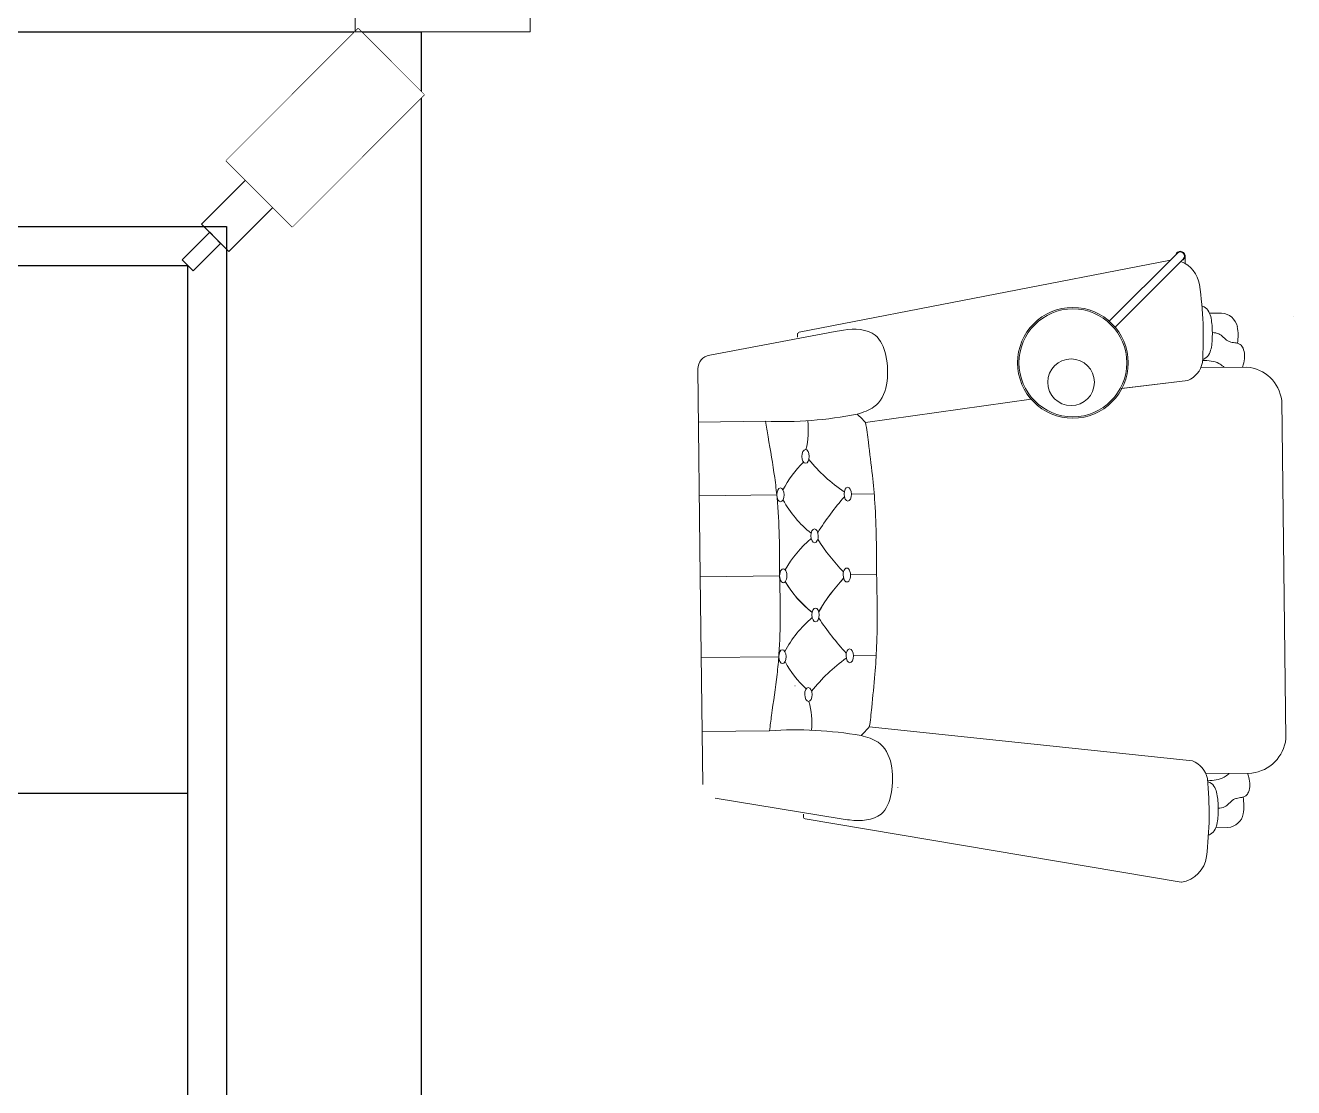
# Model space of a CAD drawing. Header units: centimetres. Extents: x -72470 to -43129, y -18750 to -16337.
# Drawn here: x -63673.7 to -63510.7, y -18290.1 to -18153.6 of the extents above; entities that cross this region are included whole.
import ezdxf

# ---------------------------------------------------------------- set-up
doc = ezdxf.new("R2010")
doc.units = ezdxf.units.CM
doc.header["$MEASUREMENT"] = 0
doc.layers.add('11-021_3001-BLOK_B_ZEMIN_KAT$0$2DCAM1', color=6, linetype='Continuous')
doc.layers.add('11-021_3001-BLOK_B_ZEMIN_KAT$0$2DKAPI', color=180, linetype='Continuous')
doc.layers.add('TEFRIS', color=30, linetype='Continuous', lineweight=9)

msp = doc.modelspace()

# ---------------------------------------------------------------- linework, layer by layer
at = {"layer": '11-021_3001-BLOK_B_ZEMIN_KAT$0$2DCAM1'}
msp.add_lwpolyline([(-63780.66, -18184.44), (-63652.81, -18184.44), (-63652.81, -18424.46)], dxfattribs=at)
at = {"layer": '11-021_3001-BLOK_B_ZEMIN_KAT$0$2DKAPI'}
msp.add_lwpolyline([(-63652.84, -18252.27), (-63772.84, -18252.27, 0.414214), (-63652.84, -18372.27)], format="xyb", dxfattribs=at)
at = {"layer": 'TEFRIS', "color": 0, "linetype": 'Continuous'}
for p, q in [((-63534.43, -18191.66), (-63525.64, -18182.87)), ((-63526.54, -18183.77), (-63574.23, -18193.04)), ((-63533.68, -18192.41), (-63524.89, -18183.63)), ((-63524.66, -18183.23), (-63524.64, -18184.2)), ((-63521.5, -18190.59), (-63519.97, -18190.58)), ((-63521.5, -18190.59), (-63519.97, -18190.58)), ((-63510.7, -18191.01), (-63510.73, -18190.99)), ((-63510.73, -18190.99), (-63510.7, -18191.01)), ((-63569.6, -18192.94), (-63585.73, -18195.97)), ((-63574.45, -18193.65), (-63574.45, -18193.3)), ((-63587.25, -18197.75), (-63586.96, -18224.45)), ((-63522.62, -18197.57), (-63516.73, -18197.5)), ((-63522.62, -18197.57), (-63516.73, -18197.5)), ((-63524.31, -18199.25), (-63532.87, -18200.26)), ((-63524.31, -18199.25), (-63532.77, -18200.25)), ((-63544.43, -18201.63), (-63565.72, -18204.63)), ((-63512.23, -18201.81), (-63511.96, -18223.53)), ((-63512.23, -18201.81), (-63511.96, -18223.53)), ((-63578.55, -18204.46), (-63587.2, -18204.57)), ((-63587.09, -18214.06), (-63577.11, -18213.94)), ((-63577.12, -18213.94), (-63587.09, -18214.06)), ((-63567.52, -18213.82), (-63564.6, -18213.78)), ((-63511.7, -18245.24), (-63511.96, -18223.53)), ((-63511.7, -18245.24), (-63511.96, -18223.53)), ((-63576.75, -18224.32), (-63586.96, -18224.45)), ((-63576.75, -18224.32), (-63586.96, -18224.45)), ((-63576.75, -18224.32), (-63586.96, -18224.45)), ((-63576.75, -18224.32), (-63586.96, -18224.45)), ((-63576.75, -18224.32), (-63586.96, -18224.45)), ((-63576.75, -18224.32), (-63586.96, -18224.45)), ((-63576.75, -18224.32), (-63586.96, -18224.45)), ((-63576.75, -18224.32), (-63586.96, -18224.45)), ((-63576.75, -18224.32), (-63586.96, -18224.45)), ((-63576.75, -18224.32), (-63586.96, -18224.45)), ((-63576.75, -18224.32), (-63586.96, -18224.45)), ((-63576.75, -18224.32), (-63586.96, -18224.45)), ((-63576.75, -18224.32), (-63586.96, -18224.45)), ((-63576.75, -18224.32), (-63586.96, -18224.45)), ((-63576.75, -18224.32), (-63586.96, -18224.45)), ((-63576.75, -18224.32), (-63586.96, -18224.45)), ((-63586.6, -18251.14), (-63586.96, -18224.45)), ((-63567.64, -18224.21), (-63564.28, -18224.17)), ((-63567.64, -18224.21), (-63564.28, -18224.17)), ((-63567.64, -18224.21), (-63564.28, -18224.17)), ((-63567.64, -18224.21), (-63564.28, -18224.17)), ((-63586.83, -18234.83), (-63576.85, -18234.71)), ((-63576.86, -18234.71), (-63586.83, -18234.83)), ((-63567.27, -18234.59), (-63564.35, -18234.56)), ((-63574.81, -18238.46), (-63574.77, -18238.46)), ((-63574.77, -18238.46), (-63574.81, -18238.46)), ((-63578.06, -18244.22), (-63586.71, -18244.32)), ((-63523.71, -18248.1), (-63565.24, -18243.74)), ((-63521.98, -18249.73), (-63516.09, -18249.66)), ((-63561.57, -18251.5), (-63561.55, -18251.47)), ((-63561.55, -18251.47), (-63561.57, -18251.5)), ((-63568.83, -18255.52), (-63585.03, -18252.88)), ((-63573.69, -18254.93), (-63573.69, -18255.28)), ((-63525.15, -18263.69), (-63573.46, -18255.54)), ((-63520.69, -18256.68), (-63519.16, -18256.66))]:
    msp.add_line(p, q, dxfattribs=at)
for points in [[(-63622.41, -18162.52), (-63630.89, -18154.03), (-63647.86, -18171), (-63639.38, -18179.49)], [(-63623.82, -18162.52), (-63630.89, -18155.45), (-63646.45, -18171), (-63639.38, -18178.07)], [(-63641.85, -18177.01), (-63645.39, -18173.48), (-63651.04, -18179.13), (-63647.51, -18182.67)], [(-63648.57, -18181.61), (-63649.98, -18180.19), (-63653.52, -18183.73), (-63652.11, -18185.14)]]:
    msp.add_lwpolyline(points, close=True, dxfattribs=at)
for centre, radius in [((-63539.07, -18196.96), 7.11), ((-63539.07, -18196.96), 6.93), ((-63539.3, -18199.46), 3)]:
    msp.add_circle(centre, radius, dxfattribs=at)
for centre, radius, start, end in [((-63525.26, -18183.24), 0.61, 287.5558, 165.394), ((-63525.26, -18183.25), 0.533, 314.9662, 134.9662), ((-63526.62, -18187.54), 3.88, 9.2911, 68.3644), ((-63568.93, -18193.66), 46.62, 355.9589, 8.3194), ((-63568.93, -18193.66), 46.62, 355.9589, 8.3194), ((-63520.06, -18192.75), 2.17, 11.9033, 87.5815), ((-63520.06, -18192.75), 2.17, 11.9033, 87.5815), ((-63524.52, -18193.45), 6.68, 351.5022, 9.9063), ((-63524.52, -18193.45), 6.68, 351.5022, 9.9063), ((-63574.18, -18193.3), 0.267, 100.1331, 180.7043), ((-63585.47, -18197.73), 1.78, 98.3265, 180.6304), ((-63525.57, -18196.28), 3.22, 293.111, 348.2068), ((-63525.57, -18196.28), 3.22, 293.111, 348.2068), ((-63517.17, -18202.46), 4.98, 7.5422, 84.9386), ((-63517.17, -18202.46), 4.98, 7.5422, 84.9386), ((-63576.45, -18155.5), 49.01, 267.5389, 281.359), ((-63576.46, -18214.24), 14.41, 41.808, 47.8629), ((-63582.83, -18205.62), 9.77, 345.2747, 7.1594), ((-63563.47, -18220.04), 14.52, 134.7045, 152.2957), ((-63556.67, -18195.96), 21.15, 219.4474, 236.1878), ((-63563.63, -18207.51), 14.52, 209.1128, 231.3542), ((-63538.85, -18239.7), 39.08, 139.1846, 147.5899), ((-63563.5, -18230.58), 14.37, 129.7428, 150.7648), ((-63552.33, -18207.66), 22.87, 211.4727, 224.9047), ((-63563.5, -18217.71), 14.52, 210.4422, 231.3542), ((-63563.66, -18217.74), 14.37, 210.6437, 231.6657), ((-63551.67, -18240.47), 23.12, 136.7755, 150.1355), ((-63551.93, -18240.38), 22.87, 136.5038, 149.9358), ((-63563.22, -18240.81), 14.52, 130.0543, 152.2957), ((-63539.24, -18208.01), 39.08, 213.8186, 222.224), ((-63555.98, -18252.18), 21.15, 125.2207, 141.9611), ((-63563.37, -18228.28), 14.52, 209.1128, 226.704), ((-63582.37, -18243.17), 9.77, 354.2491, 16.1339), ((-63574.76, -18293.12), 49.01, 80.0496, 93.8697), ((-63576.21, -18234.4), 14.41, 313.5456, 319.6005), ((-63516.65, -18244.71), 4.98, 276.4699, 353.8663), ((-63524.9, -18251.09), 3.22, 13.2017, 68.2975), ((-63568.18, -18254.79), 46.62, 353.0891, 5.4496), ((-63523.78, -18253.9), 6.68, 351.5022, 9.9063), ((-63573.42, -18255.27), 0.267, 180.7043, 261.2754), ((-63519.3, -18254.49), 2.17, 273.827, 349.5052), ((-63525.73, -18259.86), 3.88, 279.319, 352.1174)]:
    msp.add_arc(centre, radius, start, end, dxfattribs=at)
at = {"layer": 'TEFRIS', "color": 0, "linetype": 'Continuous', "extrusion": (0, 0, -1)}
for centre, major_axis in [((-63573.42, -18208.98), (-0.011, 0.891)), ((-63576.64, -18213.93), (-0.011, 0.891)), ((-63572.25, -18219.18), (-0.011, 0.891)), ((-63567.74, -18234.6), (0.011, -0.891))]:
    msp.add_ellipse(centre, major_axis=major_axis, ratio=0.528462, dxfattribs=at)
at = {"layer": 'TEFRIS', "color": 0, "linetype": 'Continuous'}
for centre, major_axis in [((-63567.99, -18213.83), (-0.011, 0.891)), ((-63572.13, -18229.35), (0.011, -0.891)), ((-63576.39, -18234.71), (0.011, -0.891)), ((-63573.05, -18239.57), (0.011, -0.891))]:
    msp.add_ellipse(centre, major_axis=major_axis, ratio=0.528462, dxfattribs=at)
at = {"layer": 'TEFRIS', "color": 0, "linetype": 'Continuous', "extrusion": (0, 0, -1)}
for centre, major_axis in [((-63576.28, -18224.32), (-0.011, 0.891)), ((-63576.28, -18224.32), (-0.011, 0.891)), ((-63568.11, -18224.22), (0.011, -0.891)), ((-63568.11, -18224.22), (0.011, -0.891))]:
    msp.add_ellipse(centre, major_axis=major_axis, ratio=0.528462, start_param=4.712389, end_param=7.853982, dxfattribs=at)
at = {"layer": 'TEFRIS', "color": 0, "linetype": 'Continuous'}
for centre, major_axis in [((-63568.11, -18224.22), (-0.011, 0.891)), ((-63568.11, -18224.22), (-0.011, 0.891)), ((-63576.28, -18224.32), (0.011, -0.891)), ((-63576.28, -18224.32), (0.011, -0.891))]:
    msp.add_ellipse(centre, major_axis=major_axis, ratio=0.528462, start_param=4.712389, end_param=7.853982, dxfattribs=at)
for points, knots in [([(-63522.48, -18189.66), (-63522.38, -18189.69), (-63522.02, -18189.83), (-63521.53, -18190.38), (-63521.2, -18191.55), (-63521.17, -18192.46), (-63521.14, -18193.08)], [0.35656, 0.35656, 0.35656, 0.35656, 0.689135, 1.682823, 2.666935, 4.752611, 4.752611, 4.752611, 4.752611]), ([(-63522.48, -18189.66), (-63522.38, -18189.69), (-63522.02, -18189.83), (-63521.53, -18190.38), (-63521.2, -18191.55), (-63521.17, -18192.46), (-63521.14, -18193.08)], [0.35656, 0.35656, 0.35656, 0.35656, 0.689135, 1.682823, 2.666935, 4.752611, 4.752611, 4.752611, 4.752611]), ([(-63522.38, -18196.53), (-63522.29, -18196.5), (-63521.93, -18196.35), (-63521.46, -18195.79), (-63521.17, -18194.61), (-63521.15, -18193.7), (-63521.14, -18193.08)], [0.372389, 0.372389, 0.372389, 0.372389, 0.689135, 1.682823, 2.666935, 4.752611, 4.752611, 4.752611, 4.752611]), ([(-63522.38, -18196.53), (-63522.29, -18196.5), (-63521.93, -18196.35), (-63521.46, -18195.79), (-63521.17, -18194.61), (-63521.15, -18193.7), (-63521.14, -18193.08)], [0.372389, 0.372389, 0.372389, 0.372389, 0.689135, 1.682823, 2.666935, 4.752611, 4.752611, 4.752611, 4.752611]), ([(-63521.14, -18193.08), (-63520.85, -18193.1), (-63520.34, -18193.16), (-63519.71, -18193.64), (-63519.29, -18194.13), (-63518.68, -18194.33), (-63518.25, -18194.38), (-63517.97, -18194.43), (-63517.91, -18194.44)], [0.305843, 0.305843, 0.305843, 0.305843, 1.255346, 2.040427, 2.89202, 3.384438, 4.174918, 4.355007, 4.355007, 4.355007, 4.355007]), ([(-63521.14, -18193.08), (-63520.85, -18193.1), (-63520.34, -18193.16), (-63519.71, -18193.64), (-63519.29, -18194.13), (-63518.68, -18194.33), (-63518.25, -18194.38), (-63517.97, -18194.43), (-63517.91, -18194.44)], [0.305843, 0.305843, 0.305843, 0.305843, 1.255346, 2.040427, 2.89202, 3.384438, 4.174918, 4.355007, 4.355007, 4.355007, 4.355007]), ([(-63517.91, -18194.44), (-63517.79, -18194.48), (-63517.48, -18194.6), (-63517.11, -18195.16), (-63516.97, -18195.99), (-63517.06, -18196.82), (-63517.2, -18197.33), (-63517.27, -18197.51)], [0, 0, 0, 0, 0.427423, 1.095062, 2.135609, 3.247139, 3.888617, 3.888617, 3.888617, 3.888617]), ([(-63517.91, -18194.44), (-63517.79, -18194.48), (-63517.48, -18194.6), (-63517.11, -18195.16), (-63516.97, -18195.99), (-63517.06, -18196.82), (-63517.2, -18197.33), (-63517.27, -18197.51)], [0, 0, 0, 0, 0.427423, 1.095062, 2.135609, 3.247139, 3.888617, 3.888617, 3.888617, 3.888617]), ([(-63522.39, -18196.66), (-63521.65, -18196.65), (-63520.7, -18196.74), (-63519.87, -18197.31), (-63519.67, -18197.51), (-63519.64, -18197.54)], [1.067319, 1.067319, 1.067319, 1.067319, 3.490275, 4.275356, 4.417413, 4.417413, 4.417413, 4.417413]), ([(-63522.39, -18196.66), (-63521.65, -18196.65), (-63520.7, -18196.74), (-63519.87, -18197.31), (-63519.67, -18197.51), (-63519.64, -18197.54)], [1.067319, 1.067319, 1.067319, 1.067319, 3.490275, 4.275356, 4.417413, 4.417413, 4.417413, 4.417413]), ([(-63576.75, -18224.32), (-63576.75, -18220.96), (-63576.75, -18216.74), (-63577.48, -18210.8), (-63578.06, -18207.55), (-63578.43, -18205.13), (-63578.55, -18204.46)], [0, 0, 0, 0, 11.31753, 14.215288, 20.189944, 22.471644, 22.471644, 22.471644, 22.471644]), ([(-63565.72, -18204.63), (-63565.53, -18205.46), (-63565.28, -18207.74), (-63564.82, -18211.17), (-63564.32, -18216.84), (-63564.3, -18221.09), (-63564.28, -18224.17)], [7.842946, 7.842946, 7.842946, 7.842946, 10.726144, 15.564237, 19.542398, 29.913928, 29.913928, 29.913928, 29.913928]), ([(-63576.75, -18224.32), (-63576.67, -18227.69), (-63576.56, -18231.92), (-63577.15, -18237.89), (-63577.65, -18241.15), (-63577.95, -18243.56), (-63578.06, -18244.22)], [0, 0, 0, 0, 11.358421, 14.256179, 20.230836, 22.470635, 22.470635, 22.470635, 22.470635]), ([(-63565.23, -18243.74), (-63565.07, -18242.91), (-63564.87, -18240.65), (-63564.5, -18237.21), (-63564.14, -18231.52), (-63564.22, -18227.26), (-63564.28, -18224.17)], [7.883801, 7.883801, 7.883801, 7.883801, 10.726144, 15.564237, 19.542398, 29.954825, 29.954825, 29.954825, 29.954825]), ([(-63521.73, -18250.64), (-63520.98, -18250.63), (-63520.03, -18250.52), (-63519.22, -18249.92), (-63519.03, -18249.73), (-63519, -18249.69)], [1.067319, 1.067319, 1.067319, 1.067319, 3.490275, 4.275356, 4.417413, 4.417413, 4.417413, 4.417413]), ([(-63517.2, -18252.75), (-63517.08, -18252.7), (-63516.77, -18252.58), (-63516.41, -18252.01), (-63516.29, -18251.17), (-63516.41, -18250.35), (-63516.55, -18249.84), (-63516.63, -18249.67)], [0, 0, 0, 0, 0.427423, 1.095062, 2.135609, 3.247139, 3.888617, 3.888617, 3.888617, 3.888617]), ([(-63521.71, -18250.77), (-63521.62, -18250.8), (-63521.26, -18250.94), (-63520.78, -18251.49), (-63520.45, -18252.66), (-63520.41, -18253.57), (-63520.39, -18254.19)], [0.372389, 0.372389, 0.372389, 0.372389, 0.689135, 1.682823, 2.666935, 4.752611, 4.752611, 4.752611, 4.752611]), ([(-63520.39, -18254.19), (-63520.1, -18254.17), (-63519.59, -18254.09), (-63518.98, -18253.59), (-63518.57, -18253.09), (-63517.96, -18252.87), (-63517.53, -18252.82), (-63517.25, -18252.76), (-63517.2, -18252.75)], [0.305843, 0.305843, 0.305843, 0.305843, 1.255346, 2.040427, 2.89202, 3.384438, 4.174918, 4.355007, 4.355007, 4.355007, 4.355007]), ([(-63521.64, -18257.64), (-63521.55, -18257.61), (-63521.19, -18257.46), (-63520.71, -18256.9), (-63520.42, -18255.72), (-63520.4, -18254.81), (-63520.39, -18254.19)], [0.35656, 0.35656, 0.35656, 0.35656, 0.689135, 1.682823, 2.666935, 4.752611, 4.752611, 4.752611, 4.752611])]:
    msp.add_open_spline(points, degree=3, knots=knots, dxfattribs=at)
for points in [[(-63566.79, -18203.55), (-63564.63, -18202.63), (-63563.11, -18196.03), (-63564.47, -18193.4), (-63568.52, -18192.75), (-63569.6, -18192.94)], [(-63566.29, -18244.84), (-63564.1, -18245.71), (-63562.41, -18252.27), (-63563.71, -18254.94), (-63567.75, -18255.69), (-63568.83, -18255.52)]]:
    msp.add_spline(points, degree=3, dxfattribs=at)

# ---------------------------------------------------------------- next in the draw order: wipeouts: each hides what was drawn before it
at = {"color": 0, "linetype": 'Continuous'}
msp.add_wipeout([(-63622.41, -18162.52), (-63639.38, -18179.49), (-63647.86, -18171), (-63630.89, -18154.03)], dxfattribs=at).dxf.layer = 'TEFRIS'

# ---------------------------------------------------------------- next in the draw order: linework, layer by layer
at = {"layer": 'TEFRIS', "color": 0, "linetype": 'Continuous'}
for points in [[(-63622.41, -18162.52), (-63630.89, -18154.03), (-63647.86, -18171), (-63639.38, -18179.49)], [(-63623.82, -18162.52), (-63630.89, -18155.45), (-63646.45, -18171), (-63639.38, -18178.07)], [(-63641.85, -18177.01), (-63645.39, -18173.48), (-63651.04, -18179.13), (-63647.51, -18182.67)], [(-63648.57, -18181.61), (-63649.98, -18180.19), (-63653.52, -18183.73), (-63652.11, -18185.14)]]:
    msp.add_lwpolyline(points, close=True, dxfattribs=at)

# ---------------------------------------------------------------- next in the draw order: wipeouts: each hides what was drawn before it
at = {"color": 0, "linetype": 'Continuous'}
msp.add_wipeout([(-63622.41, -18162.52), (-63639.38, -18179.49), (-63647.86, -18171), (-63630.89, -18154.03)], dxfattribs=at).dxf.layer = 'TEFRIS'

# ---------------------------------------------------------------- next in the draw order: linework, layer by layer
at = {"layer": 'TEFRIS', "color": 0, "linetype": 'Continuous'}
for points in [[(-63622.41, -18162.52), (-63630.89, -18154.03), (-63647.86, -18171), (-63639.38, -18179.49)], [(-63623.82, -18162.52), (-63630.89, -18155.45), (-63646.45, -18171), (-63639.38, -18178.07)], [(-63641.85, -18177.01), (-63645.39, -18173.48), (-63651.04, -18179.13), (-63647.51, -18182.67)], [(-63648.57, -18181.61), (-63649.98, -18180.19), (-63653.52, -18183.73), (-63652.11, -18185.14)]]:
    msp.add_lwpolyline(points, close=True, dxfattribs=at)

# ---------------------------------------------------------------- next in the draw order: wipeouts: each hides what was drawn before it
at = {"color": 0, "linetype": 'Continuous'}
msp.add_wipeout([(-63622.41, -18162.52), (-63639.38, -18179.49), (-63647.86, -18171), (-63630.89, -18154.03)], dxfattribs=at).dxf.layer = 'TEFRIS'

# ---------------------------------------------------------------- next in the draw order: linework, layer by layer
at = {"layer": 'TEFRIS', "color": 0, "linetype": 'Continuous'}
for points in [[(-63622.41, -18162.52), (-63630.89, -18154.03), (-63647.86, -18171), (-63639.38, -18179.49)], [(-63623.82, -18162.52), (-63630.89, -18155.45), (-63646.45, -18171), (-63639.38, -18178.07)], [(-63641.85, -18177.01), (-63645.39, -18173.48), (-63651.04, -18179.13), (-63647.51, -18182.67)], [(-63648.57, -18181.61), (-63649.98, -18180.19), (-63653.52, -18183.73), (-63652.11, -18185.14)]]:
    msp.add_lwpolyline(points, close=True, dxfattribs=at)

# ---------------------------------------------------------------- next in the draw order: wipeouts: each hides what was drawn before it
at = {"color": 0, "linetype": 'Continuous'}
msp.add_wipeout([(-63622.41, -18162.52), (-63639.38, -18179.49), (-63647.86, -18171), (-63630.89, -18154.03)], dxfattribs=at).dxf.layer = 'TEFRIS'

# ---------------------------------------------------------------- next in the draw order: linework, layer by layer
at = {"layer": 'TEFRIS', "color": 0, "linetype": 'Continuous'}
for points in [[(-63622.41, -18162.52), (-63630.89, -18154.03), (-63647.86, -18171), (-63639.38, -18179.49)], [(-63623.82, -18162.52), (-63630.89, -18155.45), (-63646.45, -18171), (-63639.38, -18178.07)], [(-63641.85, -18177.01), (-63645.39, -18173.48), (-63651.04, -18179.13), (-63647.51, -18182.67)], [(-63648.57, -18181.61), (-63649.98, -18180.19), (-63653.52, -18183.73), (-63652.11, -18185.14)]]:
    msp.add_lwpolyline(points, close=True, dxfattribs=at)

# ---------------------------------------------------------------- next in the draw order: wipeouts: each hides what was drawn before it
at = {"color": 0, "linetype": 'Continuous'}
msp.add_wipeout([(-63622.41, -18162.52), (-63639.38, -18179.49), (-63647.86, -18171), (-63630.89, -18154.03)], dxfattribs=at).dxf.layer = 'TEFRIS'

# ---------------------------------------------------------------- next in the draw order: linework, layer by layer
at = {"layer": 'TEFRIS', "color": 0, "linetype": 'Continuous'}
for points in [[(-63622.41, -18162.52), (-63630.89, -18154.03), (-63647.86, -18171), (-63639.38, -18179.49)], [(-63623.82, -18162.52), (-63630.89, -18155.45), (-63646.45, -18171), (-63639.38, -18178.07)], [(-63641.85, -18177.01), (-63645.39, -18173.48), (-63651.04, -18179.13), (-63647.51, -18182.67)], [(-63648.57, -18181.61), (-63649.98, -18180.19), (-63653.52, -18183.73), (-63652.11, -18185.14)]]:
    msp.add_lwpolyline(points, close=True, dxfattribs=at)

# ---------------------------------------------------------------- next in the draw order: wipeouts: each hides what was drawn before it
at = {"color": 0, "linetype": 'Continuous'}
msp.add_wipeout([(-63622.41, -18162.52), (-63639.38, -18179.49), (-63647.86, -18171), (-63630.89, -18154.03)], dxfattribs=at).dxf.layer = 'TEFRIS'

# ---------------------------------------------------------------- next in the draw order: linework, layer by layer
at = {"layer": 'TEFRIS', "color": 0, "linetype": 'Continuous'}
for points in [[(-63622.41, -18162.52), (-63630.89, -18154.03), (-63647.86, -18171), (-63639.38, -18179.49)], [(-63623.82, -18162.52), (-63630.89, -18155.45), (-63646.45, -18171), (-63639.38, -18178.07)], [(-63641.85, -18177.01), (-63645.39, -18173.48), (-63651.04, -18179.13), (-63647.51, -18182.67)], [(-63648.57, -18181.61), (-63649.98, -18180.19), (-63653.52, -18183.73), (-63652.11, -18185.14)]]:
    msp.add_lwpolyline(points, close=True, dxfattribs=at)

# ---------------------------------------------------------------- next in the draw order: wipeouts: each hides what was drawn before it
at = {"color": 0, "linetype": 'Continuous'}
msp.add_wipeout([(-63622.41, -18162.52), (-63639.38, -18179.49), (-63647.86, -18171), (-63630.89, -18154.03)], dxfattribs=at).dxf.layer = 'TEFRIS'

# ---------------------------------------------------------------- next in the draw order: linework, layer by layer
at = {"layer": 'TEFRIS', "color": 0, "linetype": 'Continuous'}
for points in [[(-63622.41, -18162.52), (-63630.89, -18154.03), (-63647.86, -18171), (-63639.38, -18179.49)], [(-63623.82, -18162.52), (-63630.89, -18155.45), (-63646.45, -18171), (-63639.38, -18178.07)], [(-63641.85, -18177.01), (-63645.39, -18173.48), (-63651.04, -18179.13), (-63647.51, -18182.67)], [(-63648.57, -18181.61), (-63649.98, -18180.19), (-63653.52, -18183.73), (-63652.11, -18185.14)]]:
    msp.add_lwpolyline(points, close=True, dxfattribs=at)

# ---------------------------------------------------------------- next in the draw order: wipeouts: each hides what was drawn before it
at = {"color": 0, "linetype": 'Continuous'}
msp.add_wipeout([(-63622.41, -18162.52), (-63639.38, -18179.49), (-63647.86, -18171), (-63630.89, -18154.03)], dxfattribs=at).dxf.layer = 'TEFRIS'

# ---------------------------------------------------------------- next in the draw order: linework, layer by layer
at = {"layer": 'TEFRIS', "color": 0, "linetype": 'Continuous'}
for points in [[(-63622.41, -18162.52), (-63630.89, -18154.03), (-63647.86, -18171), (-63639.38, -18179.49)], [(-63623.82, -18162.52), (-63630.89, -18155.45), (-63646.45, -18171), (-63639.38, -18178.07)], [(-63641.85, -18177.01), (-63645.39, -18173.48), (-63651.04, -18179.13), (-63647.51, -18182.67)], [(-63648.57, -18181.61), (-63649.98, -18180.19), (-63653.52, -18183.73), (-63652.11, -18185.14)]]:
    msp.add_lwpolyline(points, close=True, dxfattribs=at)

# ---------------------------------------------------------------- next in the draw order: wipeouts: each hides what was drawn before it
at = {"color": 0, "linetype": 'Continuous'}
msp.add_wipeout([(-63622.41, -18162.52), (-63639.38, -18179.49), (-63647.86, -18171), (-63630.89, -18154.03)], dxfattribs=at).dxf.layer = 'TEFRIS'

# ---------------------------------------------------------------- next in the draw order: linework, layer by layer
at = {"layer": 'TEFRIS', "color": 0, "linetype": 'Continuous'}
for points in [[(-63622.41, -18162.52), (-63630.89, -18154.03), (-63647.86, -18171), (-63639.38, -18179.49)], [(-63623.82, -18162.52), (-63630.89, -18155.45), (-63646.45, -18171), (-63639.38, -18178.07)], [(-63641.85, -18177.01), (-63645.39, -18173.48), (-63651.04, -18179.13), (-63647.51, -18182.67)], [(-63648.57, -18181.61), (-63649.98, -18180.19), (-63653.52, -18183.73), (-63652.11, -18185.14)]]:
    msp.add_lwpolyline(points, close=True, dxfattribs=at)

# ---------------------------------------------------------------- next in the draw order: wipeouts: each hides what was drawn before it
at = {"color": 0, "linetype": 'Continuous'}
msp.add_wipeout([(-63622.41, -18162.52), (-63639.38, -18179.49), (-63647.86, -18171), (-63630.89, -18154.03)], dxfattribs=at).dxf.layer = 'TEFRIS'

# ---------------------------------------------------------------- next in the draw order: linework, layer by layer
at = {"layer": 'TEFRIS', "color": 0, "linetype": 'Continuous'}
for points in [[(-63622.41, -18162.52), (-63630.89, -18154.03), (-63647.86, -18171), (-63639.38, -18179.49)], [(-63623.82, -18162.52), (-63630.89, -18155.45), (-63646.45, -18171), (-63639.38, -18178.07)], [(-63641.85, -18177.01), (-63645.39, -18173.48), (-63651.04, -18179.13), (-63647.51, -18182.67)], [(-63648.57, -18181.61), (-63649.98, -18180.19), (-63653.52, -18183.73), (-63652.11, -18185.14)]]:
    msp.add_lwpolyline(points, close=True, dxfattribs=at)

# ---------------------------------------------------------------- next in the draw order: wipeouts: each hides what was drawn before it
at = {"color": 0, "linetype": 'Continuous'}
msp.add_wipeout([(-63622.41, -18162.52), (-63639.38, -18179.49), (-63647.86, -18171), (-63630.89, -18154.03)], dxfattribs=at).dxf.layer = 'TEFRIS'

# ---------------------------------------------------------------- next in the draw order: linework, layer by layer
at = {"layer": 'TEFRIS', "color": 0, "linetype": 'Continuous'}
for points in [[(-63622.41, -18162.52), (-63630.89, -18154.03), (-63647.86, -18171), (-63639.38, -18179.49)], [(-63623.82, -18162.52), (-63630.89, -18155.45), (-63646.45, -18171), (-63639.38, -18178.07)], [(-63641.85, -18177.01), (-63645.39, -18173.48), (-63651.04, -18179.13), (-63647.51, -18182.67)], [(-63648.57, -18181.61), (-63649.98, -18180.19), (-63653.52, -18183.73), (-63652.11, -18185.14)]]:
    msp.add_lwpolyline(points, close=True, dxfattribs=at)

# ---------------------------------------------------------------- next in the draw order: wipeouts: each hides what was drawn before it
at = {"color": 0, "linetype": 'Continuous'}
msp.add_wipeout([(-63622.41, -18162.52), (-63639.38, -18179.49), (-63647.86, -18171), (-63630.89, -18154.03)], dxfattribs=at).dxf.layer = 'TEFRIS'

# ---------------------------------------------------------------- next in the draw order: linework, layer by layer
at = {"layer": 'TEFRIS', "color": 0, "linetype": 'Continuous'}
for points in [[(-63622.41, -18162.52), (-63630.89, -18154.03), (-63647.86, -18171), (-63639.38, -18179.49)], [(-63623.82, -18162.52), (-63630.89, -18155.45), (-63646.45, -18171), (-63639.38, -18178.07)], [(-63641.85, -18177.01), (-63645.39, -18173.48), (-63651.04, -18179.13), (-63647.51, -18182.67)], [(-63648.57, -18181.61), (-63649.98, -18180.19), (-63653.52, -18183.73), (-63652.11, -18185.14)]]:
    msp.add_lwpolyline(points, close=True, dxfattribs=at)

# ---------------------------------------------------------------- next in the draw order: wipeouts: each hides what was drawn before it
at = {"color": 0, "linetype": 'Continuous'}
msp.add_wipeout([(-63622.41, -18162.52), (-63639.38, -18179.49), (-63647.86, -18171), (-63630.89, -18154.03)], dxfattribs=at).dxf.layer = 'TEFRIS'

# ---------------------------------------------------------------- next in the draw order: linework, layer by layer
at = {"layer": 'TEFRIS', "color": 0, "linetype": 'Continuous'}
for points in [[(-63622.41, -18162.52), (-63630.89, -18154.03), (-63647.86, -18171), (-63639.38, -18179.49)], [(-63623.82, -18162.52), (-63630.89, -18155.45), (-63646.45, -18171), (-63639.38, -18178.07)], [(-63641.85, -18177.01), (-63645.39, -18173.48), (-63651.04, -18179.13), (-63647.51, -18182.67)], [(-63648.57, -18181.61), (-63649.98, -18180.19), (-63653.52, -18183.73), (-63652.11, -18185.14)]]:
    msp.add_lwpolyline(points, close=True, dxfattribs=at)

# ---------------------------------------------------------------- next in the draw order: wipeouts: each hides what was drawn before it
at = {"color": 0, "linetype": 'Continuous'}
msp.add_wipeout([(-63622.41, -18162.52), (-63639.38, -18179.49), (-63647.86, -18171), (-63630.89, -18154.03)], dxfattribs=at).dxf.layer = 'TEFRIS'

# ---------------------------------------------------------------- next in the draw order: linework, layer by layer
at = {"layer": 'TEFRIS', "color": 0, "linetype": 'Continuous'}
for points in [[(-63622.41, -18162.52), (-63630.89, -18154.03), (-63647.86, -18171), (-63639.38, -18179.49)], [(-63623.82, -18162.52), (-63630.89, -18155.45), (-63646.45, -18171), (-63639.38, -18178.07)], [(-63641.85, -18177.01), (-63645.39, -18173.48), (-63651.04, -18179.13), (-63647.51, -18182.67)], [(-63648.57, -18181.61), (-63649.98, -18180.19), (-63653.52, -18183.73), (-63652.11, -18185.14)]]:
    msp.add_lwpolyline(points, close=True, dxfattribs=at)

# ---------------------------------------------------------------- next in the draw order: wipeouts: each hides what was drawn before it
at = {"color": 0, "linetype": 'Continuous'}
msp.add_wipeout([(-63622.41, -18162.52), (-63639.38, -18179.49), (-63647.86, -18171), (-63630.89, -18154.03)], dxfattribs=at).dxf.layer = 'TEFRIS'

# ---------------------------------------------------------------- next in the draw order: linework, layer by layer
at = {"layer": 'TEFRIS', "color": 0, "linetype": 'Continuous'}
for points in [[(-63622.41, -18162.52), (-63630.89, -18154.03), (-63647.86, -18171), (-63639.38, -18179.49)], [(-63623.82, -18162.52), (-63630.89, -18155.45), (-63646.45, -18171), (-63639.38, -18178.07)], [(-63641.85, -18177.01), (-63645.39, -18173.48), (-63651.04, -18179.13), (-63647.51, -18182.67)], [(-63648.57, -18181.61), (-63649.98, -18180.19), (-63653.52, -18183.73), (-63652.11, -18185.14)]]:
    msp.add_lwpolyline(points, close=True, dxfattribs=at)

# ---------------------------------------------------------------- next in the draw order: wipeouts: each hides what was drawn before it
at = {"color": 0, "linetype": 'Continuous'}
msp.add_wipeout([(-63622.41, -18162.52), (-63639.38, -18179.49), (-63647.86, -18171), (-63630.89, -18154.03)], dxfattribs=at).dxf.layer = 'TEFRIS'

# ---------------------------------------------------------------- next in the draw order: linework, layer by layer
at = {"layer": 'TEFRIS', "color": 0, "linetype": 'Continuous'}
for points in [[(-63622.41, -18162.52), (-63630.89, -18154.03), (-63647.86, -18171), (-63639.38, -18179.49)], [(-63623.82, -18162.52), (-63630.89, -18155.45), (-63646.45, -18171), (-63639.38, -18178.07)], [(-63641.85, -18177.01), (-63645.39, -18173.48), (-63651.04, -18179.13), (-63647.51, -18182.67)], [(-63648.57, -18181.61), (-63649.98, -18180.19), (-63653.52, -18183.73), (-63652.11, -18185.14)]]:
    msp.add_lwpolyline(points, close=True, dxfattribs=at)

# ---------------------------------------------------------------- next in the draw order: wipeouts: each hides what was drawn before it
at = {"color": 0, "linetype": 'Continuous'}
msp.add_wipeout([(-63622.41, -18162.52), (-63639.38, -18179.49), (-63647.86, -18171), (-63630.89, -18154.03)], dxfattribs=at).dxf.layer = 'TEFRIS'

# ---------------------------------------------------------------- next in the draw order: linework, layer by layer
at = {"layer": 'TEFRIS', "color": 0, "linetype": 'Continuous'}
for points in [[(-63622.41, -18162.52), (-63630.89, -18154.03), (-63647.86, -18171), (-63639.38, -18179.49)], [(-63623.82, -18162.52), (-63630.89, -18155.45), (-63646.45, -18171), (-63639.38, -18178.07)], [(-63641.85, -18177.01), (-63645.39, -18173.48), (-63651.04, -18179.13), (-63647.51, -18182.67)], [(-63648.57, -18181.61), (-63649.98, -18180.19), (-63653.52, -18183.73), (-63652.11, -18185.14)]]:
    msp.add_lwpolyline(points, close=True, dxfattribs=at)

# ---------------------------------------------------------------- next in the draw order: wipeouts: each hides what was drawn before it
at = {"color": 0, "linetype": 'Continuous'}
msp.add_wipeout([(-63622.41, -18162.52), (-63639.38, -18179.49), (-63647.86, -18171), (-63630.89, -18154.03)], dxfattribs=at).dxf.layer = 'TEFRIS'

# ---------------------------------------------------------------- next in the draw order: linework, layer by layer
at = {"layer": 'TEFRIS', "color": 0, "linetype": 'Continuous'}
for points in [[(-63622.41, -18162.52), (-63630.89, -18154.03), (-63647.86, -18171), (-63639.38, -18179.49)], [(-63623.82, -18162.52), (-63630.89, -18155.45), (-63646.45, -18171), (-63639.38, -18178.07)], [(-63641.85, -18177.01), (-63645.39, -18173.48), (-63651.04, -18179.13), (-63647.51, -18182.67)], [(-63648.57, -18181.61), (-63649.98, -18180.19), (-63653.52, -18183.73), (-63652.11, -18185.14)]]:
    msp.add_lwpolyline(points, close=True, dxfattribs=at)

# ---------------------------------------------------------------- next in the draw order: wipeouts: each hides what was drawn before it
at = {"color": 0, "linetype": 'Continuous'}
msp.add_wipeout([(-63622.41, -18162.52), (-63639.38, -18179.49), (-63647.86, -18171), (-63630.89, -18154.03)], dxfattribs=at).dxf.layer = 'TEFRIS'

# ---------------------------------------------------------------- next in the draw order: linework, layer by layer
at = {"layer": 'TEFRIS', "color": 0, "linetype": 'Continuous'}
for points in [[(-63622.41, -18162.52), (-63630.89, -18154.03), (-63647.86, -18171), (-63639.38, -18179.49)], [(-63623.82, -18162.52), (-63630.89, -18155.45), (-63646.45, -18171), (-63639.38, -18178.07)], [(-63641.85, -18177.01), (-63645.39, -18173.48), (-63651.04, -18179.13), (-63647.51, -18182.67)], [(-63648.57, -18181.61), (-63649.98, -18180.19), (-63653.52, -18183.73), (-63652.11, -18185.14)]]:
    msp.add_lwpolyline(points, close=True, dxfattribs=at)

# ---------------------------------------------------------------- next in the draw order: wipeouts: each hides what was drawn before it
at = {"color": 0, "linetype": 'Continuous'}
msp.add_wipeout([(-63622.41, -18162.52), (-63639.38, -18179.49), (-63647.86, -18171), (-63630.89, -18154.03)], dxfattribs=at).dxf.layer = 'TEFRIS'

# ---------------------------------------------------------------- next in the draw order: linework, layer by layer
at = {"layer": 'TEFRIS', "color": 0, "linetype": 'Continuous'}
for points in [[(-63622.41, -18162.52), (-63630.89, -18154.03), (-63647.86, -18171), (-63639.38, -18179.49)], [(-63623.82, -18162.52), (-63630.89, -18155.45), (-63646.45, -18171), (-63639.38, -18178.07)], [(-63641.85, -18177.01), (-63645.39, -18173.48), (-63651.04, -18179.13), (-63647.51, -18182.67)], [(-63648.57, -18181.61), (-63649.98, -18180.19), (-63653.52, -18183.73), (-63652.11, -18185.14)]]:
    msp.add_lwpolyline(points, close=True, dxfattribs=at)

# ---------------------------------------------------------------- next in the draw order: wipeouts: each hides what was drawn before it
at = {"color": 0, "linetype": 'Continuous'}
msp.add_wipeout([(-63622.41, -18162.52), (-63639.38, -18179.49), (-63647.86, -18171), (-63630.89, -18154.03)], dxfattribs=at).dxf.layer = 'TEFRIS'

# ---------------------------------------------------------------- next in the draw order: linework, layer by layer
at = {"layer": 'TEFRIS', "color": 0, "linetype": 'Continuous'}
for points in [[(-63622.41, -18162.52), (-63630.89, -18154.03), (-63647.86, -18171), (-63639.38, -18179.49)], [(-63623.82, -18162.52), (-63630.89, -18155.45), (-63646.45, -18171), (-63639.38, -18178.07)], [(-63641.85, -18177.01), (-63645.39, -18173.48), (-63651.04, -18179.13), (-63647.51, -18182.67)], [(-63648.57, -18181.61), (-63649.98, -18180.19), (-63653.52, -18183.73), (-63652.11, -18185.14)]]:
    msp.add_lwpolyline(points, close=True, dxfattribs=at)

# ---------------------------------------------------------------- next in the draw order: wipeouts: each hides what was drawn before it
at = {"color": 0, "linetype": 'Continuous'}
msp.add_wipeout([(-63622.41, -18162.52), (-63639.38, -18179.49), (-63647.86, -18171), (-63630.89, -18154.03)], dxfattribs=at).dxf.layer = 'TEFRIS'

# ---------------------------------------------------------------- next in the draw order: linework, layer by layer
at = {"layer": 'TEFRIS', "color": 0, "linetype": 'Continuous'}
for points in [[(-63622.41, -18162.52), (-63630.89, -18154.03), (-63647.86, -18171), (-63639.38, -18179.49)], [(-63623.82, -18162.52), (-63630.89, -18155.45), (-63646.45, -18171), (-63639.38, -18178.07)], [(-63641.85, -18177.01), (-63645.39, -18173.48), (-63651.04, -18179.13), (-63647.51, -18182.67)], [(-63648.57, -18181.61), (-63649.98, -18180.19), (-63653.52, -18183.73), (-63652.11, -18185.14)]]:
    msp.add_lwpolyline(points, close=True, dxfattribs=at)

# ---------------------------------------------------------------- next in the draw order: wipeouts: each hides what was drawn before it
at = {"color": 0, "linetype": 'Continuous'}
msp.add_wipeout([(-63622.41, -18162.52), (-63639.38, -18179.49), (-63647.86, -18171), (-63630.89, -18154.03)], dxfattribs=at).dxf.layer = 'TEFRIS'

# ---------------------------------------------------------------- next in the draw order: linework, layer by layer
at = {"layer": 'TEFRIS', "color": 0, "linetype": 'Continuous'}
for points in [[(-63622.41, -18162.52), (-63630.89, -18154.03), (-63647.86, -18171), (-63639.38, -18179.49)], [(-63623.82, -18162.52), (-63630.89, -18155.45), (-63646.45, -18171), (-63639.38, -18178.07)], [(-63641.85, -18177.01), (-63645.39, -18173.48), (-63651.04, -18179.13), (-63647.51, -18182.67)], [(-63648.57, -18181.61), (-63649.98, -18180.19), (-63653.52, -18183.73), (-63652.11, -18185.14)]]:
    msp.add_lwpolyline(points, close=True, dxfattribs=at)

# ---------------------------------------------------------------- next in the draw order: wipeouts: each hides what was drawn before it
at = {"color": 0, "linetype": 'Continuous'}
msp.add_wipeout([(-63622.41, -18162.52), (-63639.38, -18179.49), (-63647.86, -18171), (-63630.89, -18154.03)], dxfattribs=at).dxf.layer = 'TEFRIS'

# ---------------------------------------------------------------- next in the draw order: linework, layer by layer
at = {"layer": '11-021_3001-BLOK_B_ZEMIN_KAT$0$2DCAM1'}
for points in [[(-63768.23, -18154.44), (-63622.81, -18154.44), (-63622.81, -18426.53)], [(-63778.58, -18179.44), (-63647.81, -18179.44), (-63647.81, -18424.45)]]:
    msp.add_lwpolyline(points, dxfattribs=at)
at = {"layer": 'TEFRIS', "color": 0, "linetype": 'Continuous'}
for points in [[(-63622.41, -18162.52), (-63630.89, -18154.03), (-63647.86, -18171), (-63639.38, -18179.49)], [(-63623.82, -18162.52), (-63630.89, -18155.45), (-63646.45, -18171), (-63639.38, -18178.07)], [(-63641.85, -18177.01), (-63645.39, -18173.48), (-63651.04, -18179.13), (-63647.51, -18182.67)], [(-63648.57, -18181.61), (-63649.98, -18180.19), (-63653.52, -18183.73), (-63652.11, -18185.14)]]:
    msp.add_lwpolyline(points, close=True, dxfattribs=at)

# ---------------------------------------------------------------- next in the draw order: wipeouts: each hides what was drawn before it
at = {"color": 0, "linetype": 'Continuous'}
msp.add_wipeout([(-63622.41, -18162.52), (-63639.38, -18179.49), (-63647.86, -18171), (-63630.89, -18154.03)], dxfattribs=at).dxf.layer = 'TEFRIS'

# ---------------------------------------------------------------- next in the draw order: linework, layer by layer
at = {"layer": 'TEFRIS', "color": 0, "linetype": 'Continuous'}
for points in [[(-63631.3, -18154.44), (-63631.3, -18099.44)], [(-63608.81, -18109.44), (-63608.81, -18154.44), (-63631.3, -18154.44)]]:
    msp.add_lwpolyline(points, dxfattribs=at)

doc.saveas('drawing.dxf')
